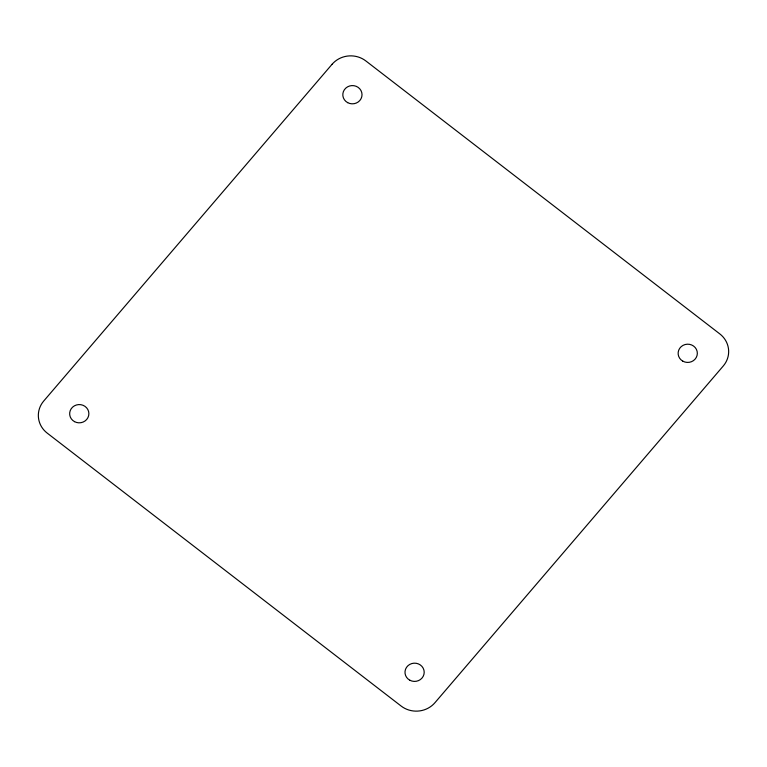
<?xml version="1.0" encoding="UTF-8"?>
<svg xmlns="http://www.w3.org/2000/svg" width="767" height="767" viewBox="0 0 767 767"><rect width="100%" height="100%" fill="white"/><g stroke="black" fill="none" stroke-linecap="round" stroke-linejoin="round"><path stroke-width="1.15" d="M332.053 64.303L43.738 401.007A24.026 22.809 -1.3 0 0 47.19 433.096L401.141 706.052A24.026 22.809 -1.3 0 0 434.947 702.697L723.262 365.993A24.026 22.809 -1.3 0 0 719.81 333.904L365.859 60.948A24.026 22.809 -1.3 0 0 332.053 64.303M682.841 361.171A9.607 9.127 -1.3 0 0 697.337 353.376A9.607 9.127 -1.3 0 0 683.014 345.371A9.607 9.127 -1.3 0 0 682.841 361.171M409.846 680.233A9.607 9.127 -1.3 0 0 424.199 672.199A9.607 9.127 -1.3 0 0 409.722 664.433A9.607 9.127 -1.3 0 0 409.846 680.233M74.524 421.649A9.607 9.127 -1.3 0 0 88.876 413.605A9.607 9.127 -1.3 0 0 74.399 405.839A9.607 9.127 -1.3 0 0 74.524 421.649M347.672 102.653A9.607 9.127 -1.3 0 0 362.024 94.619A9.607 9.127 -1.3 0 0 347.547 86.853A9.607 9.127 -1.3 0 0 347.672 102.653"/></g></svg>
